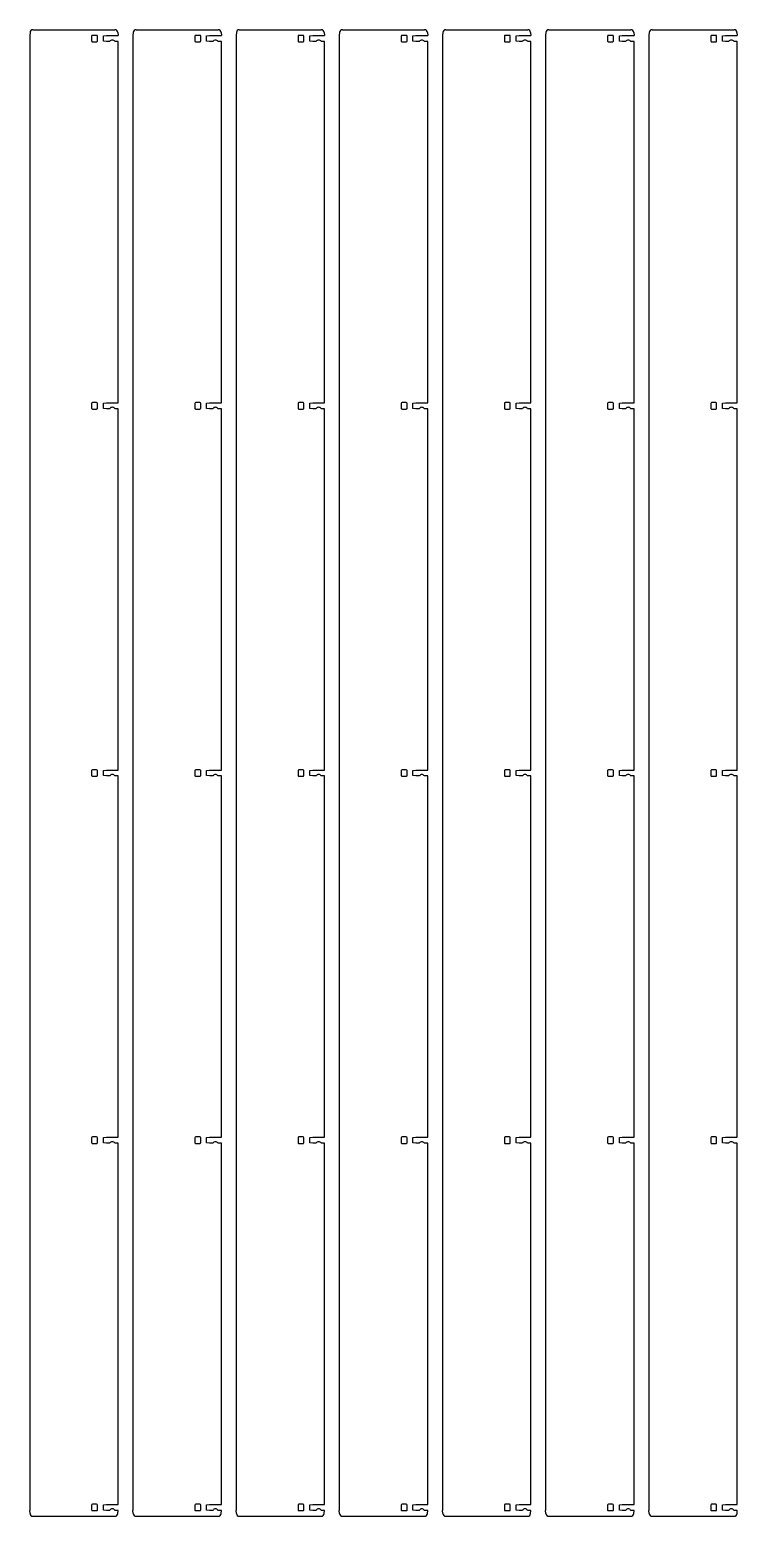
# Model space of a CAD drawing. Header units: millimetres. Extents: x 9 to 1089, y 37 to 541.
# Drawn here: x 289 to 529, y 37 to 541 of the extents above; entities that cross this region are included whole.
import ezdxf

# ---------------------------------------------------------------- set-up
doc = ezdxf.new("R2010")
doc.units = ezdxf.units.MM
doc.layers.add('View', color=7, linetype='CONTINUOUS')

msp = doc.modelspace()

# ---------------------------------------------------------------- linework, layer by layer
at = {"layer": 'View'}
for p, q in [((288.648, 540.58), (288.552, 539.493)), ((288.552, 539.493), (288.554, 39.4927)), ((289.644, 541.493), (317.461, 541.493)), ((309.552, 539.293), (309.552, 537.693)), ((311.252, 539.593), (309.852, 539.593)), ((311.552, 537.693), (311.552, 539.293)), ((313.552, 539.393), (314.552, 539.493)), ((313.552, 537.593), (313.552, 539.393)), ((314.552, 539.493), (318.552, 539.493)), ((318.457, 540.58), (318.552, 539.493)), ((323.648, 540.58), (323.552, 539.493)), ((323.552, 539.493), (323.554, 39.4929)), ((324.644, 541.493), (352.461, 541.493)), ((344.552, 539.293), (344.552, 537.693)), ((346.252, 539.593), (344.852, 539.593)), ((346.552, 537.693), (346.552, 539.293)), ((348.552, 539.393), (349.552, 539.493)), ((348.552, 537.593), (348.552, 539.393)), ((349.552, 539.493), (353.552, 539.493)), ((353.457, 540.58), (353.552, 539.493)), ((358.648, 540.58), (358.552, 539.493)), ((358.552, 539.493), (358.554, 39.493)), ((359.644, 541.493), (387.461, 541.493)), ((379.552, 539.293), (379.552, 537.693)), ((381.252, 539.593), (379.852, 539.593)), ((381.552, 537.693), (381.552, 539.293)), ((383.552, 539.393), (384.552, 539.493)), ((383.552, 537.593), (383.552, 539.393)), ((384.552, 539.493), (388.552, 539.493)), ((388.457, 540.58), (388.552, 539.493)), ((393.648, 540.58), (393.552, 539.493)), ((393.552, 539.493), (393.554, 39.4931)), ((394.644, 541.493), (422.461, 541.493)), ((414.552, 539.293), (414.552, 537.693)), ((416.252, 539.593), (414.852, 539.593)), ((416.552, 537.693), (416.552, 539.293)), ((418.552, 539.393), (419.552, 539.493)), ((418.552, 537.593), (418.552, 539.393)), ((419.552, 539.493), (423.552, 539.493)), ((423.457, 540.58), (423.552, 539.493)), ((428.648, 540.58), (428.552, 539.493)), ((428.552, 539.493), (428.554, 39.4933)), ((429.644, 541.493), (457.461, 541.493)), ((449.552, 539.293), (449.552, 537.693)), ((451.252, 539.593), (449.852, 539.593)), ((451.552, 537.693), (451.552, 539.293)), ((453.552, 539.393), (454.552, 539.493)), ((453.552, 537.593), (453.552, 539.393)), ((454.552, 539.493), (458.552, 539.493)), ((458.457, 540.581), (458.552, 539.493)), ((463.648, 540.581), (463.552, 539.493)), ((463.552, 539.493), (463.554, 39.4934)), ((464.644, 541.493), (492.461, 541.494)), ((484.552, 539.294), (484.552, 537.694)), ((486.252, 539.594), (484.852, 539.594)), ((486.552, 537.694), (486.552, 539.294)), ((488.552, 539.394), (489.552, 539.494)), ((488.552, 537.594), (488.552, 539.394)), ((489.552, 539.494), (493.552, 539.494)), ((493.457, 540.581), (493.552, 539.494)), ((498.648, 540.581), (498.552, 539.494)), ((498.552, 539.494), (498.554, 39.4936)), ((499.644, 541.494), (527.461, 541.494)), ((519.552, 539.294), (519.552, 537.694)), ((521.252, 539.594), (519.852, 539.594)), ((521.552, 537.694), (521.552, 539.294)), ((523.552, 539.394), (524.552, 539.494)), ((523.552, 537.594), (523.552, 539.394)), ((524.552, 539.494), (528.552, 539.494)), ((528.457, 540.581), (528.552, 539.494)), ((309.852, 537.393), (311.252, 537.393)), ((314.552, 537.493), (313.552, 537.593)), ((315.686, 537.493), (314.552, 537.493)), ((318.552, 537.493), (317.418, 537.493)), ((318.553, 414.993), (318.552, 537.493)), ((344.852, 537.393), (346.252, 537.393)), ((349.552, 537.493), (348.552, 537.593)), ((350.686, 537.493), (349.552, 537.493)), ((353.552, 537.493), (352.418, 537.493)), ((353.553, 414.993), (353.552, 537.493)), ((379.852, 537.393), (381.252, 537.393)), ((384.552, 537.493), (383.552, 537.593)), ((385.686, 537.493), (384.552, 537.493)), ((388.552, 537.493), (387.418, 537.493)), ((388.553, 414.993), (388.552, 537.493)), ((414.852, 537.393), (416.252, 537.393)), ((419.552, 537.493), (418.552, 537.593)), ((420.686, 537.493), (419.552, 537.493)), ((423.552, 537.493), (422.418, 537.493)), ((423.553, 414.993), (423.552, 537.493)), ((449.852, 537.393), (451.252, 537.393)), ((454.552, 537.493), (453.552, 537.593)), ((455.686, 537.493), (454.552, 537.493)), ((458.552, 537.493), (457.418, 537.493)), ((458.553, 414.993), (458.552, 537.493)), ((484.852, 537.394), (486.252, 537.394)), ((489.552, 537.494), (488.552, 537.594)), ((490.686, 537.494), (489.552, 537.494)), ((493.552, 537.494), (492.418, 537.494)), ((493.553, 414.994), (493.552, 537.494)), ((519.852, 537.394), (521.252, 537.394)), ((524.552, 537.494), (523.552, 537.594)), ((525.686, 537.494), (524.552, 537.494)), ((528.552, 537.494), (527.418, 537.494)), ((528.553, 414.994), (528.552, 537.494)), ((309.553, 414.793), (309.553, 413.193)), ((311.253, 415.093), (309.853, 415.093)), ((311.553, 413.193), (311.553, 414.793)), ((313.553, 414.893), (314.553, 414.993)), ((313.553, 413.093), (313.553, 414.893)), ((314.553, 414.993), (318.553, 414.993)), ((344.553, 414.793), (344.553, 413.193)), ((346.253, 415.093), (344.853, 415.093)), ((346.553, 413.193), (346.553, 414.793)), ((348.553, 414.893), (349.553, 414.993)), ((348.553, 413.093), (348.553, 414.893)), ((349.553, 414.993), (353.553, 414.993)), ((379.553, 414.793), (379.553, 413.193)), ((381.253, 415.093), (379.853, 415.093)), ((381.553, 413.193), (381.553, 414.793)), ((383.553, 414.893), (384.553, 414.993)), ((383.553, 413.093), (383.553, 414.893)), ((384.553, 414.993), (388.553, 414.993)), ((414.553, 414.793), (414.553, 413.193)), ((416.253, 415.093), (414.853, 415.093)), ((416.553, 413.193), (416.553, 414.793)), ((418.553, 414.893), (419.553, 414.993)), ((418.553, 413.093), (418.553, 414.893)), ((419.553, 414.993), (423.553, 414.993)), ((449.553, 414.793), (449.553, 413.193)), ((451.253, 415.093), (449.853, 415.093)), ((451.553, 413.193), (451.553, 414.793)), ((453.553, 414.893), (454.553, 414.993)), ((453.553, 413.093), (453.553, 414.893)), ((454.553, 414.993), (458.553, 414.993)), ((484.553, 414.794), (484.553, 413.194)), ((486.253, 415.094), (484.853, 415.094)), ((486.553, 413.194), (486.553, 414.794)), ((488.553, 414.894), (489.553, 414.994)), ((488.553, 413.094), (488.553, 414.894)), ((489.553, 414.994), (493.553, 414.994)), ((519.553, 414.794), (519.553, 413.194)), ((521.253, 415.094), (519.853, 415.094)), ((521.553, 413.194), (521.553, 414.794)), ((523.553, 414.894), (524.553, 414.994)), ((523.553, 413.094), (523.553, 414.894)), ((524.553, 414.994), (528.553, 414.994)), ((309.853, 412.893), (311.253, 412.893)), ((314.553, 412.993), (313.553, 413.093)), ((315.687, 412.993), (314.553, 412.993)), ((318.553, 412.993), (317.419, 412.993)), ((318.553, 290.493), (318.553, 412.993)), ((344.853, 412.893), (346.253, 412.893)), ((349.553, 412.993), (348.553, 413.093)), ((350.687, 412.993), (349.553, 412.993)), ((353.553, 412.993), (352.419, 412.993)), ((353.553, 290.493), (353.553, 412.993)), ((379.853, 412.893), (381.253, 412.893)), ((384.553, 412.993), (383.553, 413.093)), ((385.687, 412.993), (384.553, 412.993)), ((388.553, 412.993), (387.419, 412.993)), ((388.553, 290.493), (388.553, 412.993)), ((414.853, 412.893), (416.253, 412.893)), ((419.553, 412.993), (418.553, 413.093)), ((420.687, 412.993), (419.553, 412.993)), ((423.553, 412.993), (422.419, 412.993)), ((423.553, 290.493), (423.553, 412.993)), ((449.853, 412.893), (451.253, 412.893)), ((454.553, 412.993), (453.553, 413.093)), ((455.687, 412.993), (454.553, 412.993)), ((458.553, 412.993), (457.419, 412.993)), ((458.553, 290.493), (458.553, 412.993)), ((484.853, 412.894), (486.253, 412.894)), ((489.553, 412.994), (488.553, 413.094)), ((490.687, 412.994), (489.553, 412.994)), ((493.553, 412.994), (492.419, 412.994)), ((493.553, 290.494), (493.553, 412.994)), ((519.853, 412.894), (521.253, 412.894)), ((524.553, 412.994), (523.553, 413.094)), ((525.687, 412.994), (524.553, 412.994)), ((528.553, 412.994), (527.419, 412.994)), ((528.553, 290.494), (528.553, 412.994)), ((309.553, 290.293), (309.553, 288.693)), ((311.253, 290.593), (309.853, 290.593)), ((309.853, 288.393), (311.253, 288.393)), ((311.553, 288.693), (311.553, 290.293)), ((313.553, 290.393), (314.553, 290.493)), ((313.553, 288.593), (313.553, 290.393)), ((314.553, 288.493), (313.553, 288.593)), ((314.553, 290.493), (318.553, 290.493)), ((315.687, 288.493), (314.553, 288.493)), ((318.553, 288.493), (317.419, 288.493)), ((318.554, 165.993), (318.553, 288.493)), ((344.553, 290.293), (344.553, 288.693)), ((346.253, 290.593), (344.853, 290.593)), ((344.853, 288.393), (346.253, 288.393)), ((346.553, 288.693), (346.553, 290.293)), ((348.553, 290.393), (349.553, 290.493)), ((348.553, 288.593), (348.553, 290.393)), ((349.553, 288.493), (348.553, 288.593)), ((349.553, 290.493), (353.553, 290.493)), ((350.687, 288.493), (349.553, 288.493)), ((353.553, 288.493), (352.419, 288.493)), ((353.554, 165.993), (353.553, 288.493)), ((379.553, 290.293), (379.553, 288.693)), ((381.253, 290.593), (379.853, 290.593)), ((379.853, 288.393), (381.253, 288.393)), ((381.553, 288.693), (381.553, 290.293)), ((383.553, 290.393), (384.553, 290.493)), ((383.553, 288.593), (383.553, 290.393)), ((384.553, 288.493), (383.553, 288.593)), ((384.553, 290.493), (388.553, 290.493)), ((385.687, 288.493), (384.553, 288.493)), ((388.553, 288.493), (387.419, 288.493)), ((388.554, 165.993), (388.553, 288.493)), ((414.553, 290.293), (414.553, 288.693)), ((416.253, 290.593), (414.853, 290.593)), ((414.853, 288.393), (416.253, 288.393)), ((416.553, 288.693), (416.553, 290.293)), ((418.553, 290.393), (419.553, 290.493)), ((418.553, 288.593), (418.553, 290.393)), ((419.553, 288.493), (418.553, 288.593)), ((419.553, 290.493), (423.553, 290.493)), ((420.687, 288.493), (419.553, 288.493)), ((423.553, 288.493), (422.419, 288.493)), ((423.554, 165.993), (423.553, 288.493)), ((449.553, 290.293), (449.553, 288.693)), ((451.253, 290.593), (449.853, 290.593)), ((449.853, 288.393), (451.253, 288.393)), ((451.553, 288.693), (451.553, 290.293)), ((453.553, 290.393), (454.553, 290.493)), ((453.553, 288.593), (453.553, 290.393)), ((454.553, 288.493), (453.553, 288.593)), ((454.553, 290.493), (458.553, 290.493)), ((455.687, 288.493), (454.553, 288.493)), ((458.553, 288.493), (457.419, 288.493)), ((458.554, 165.993), (458.553, 288.493)), ((484.553, 290.294), (484.553, 288.694)), ((486.253, 290.594), (484.853, 290.594)), ((484.853, 288.394), (486.253, 288.394)), ((486.553, 288.694), (486.553, 290.294)), ((488.553, 290.394), (489.553, 290.494)), ((488.553, 288.594), (488.553, 290.394)), ((489.553, 288.494), (488.553, 288.594)), ((489.553, 290.494), (493.553, 290.494)), ((490.687, 288.494), (489.553, 288.494)), ((493.553, 288.494), (492.419, 288.494)), ((493.554, 165.994), (493.553, 288.494)), ((519.553, 290.294), (519.553, 288.694)), ((521.253, 290.594), (519.853, 290.594)), ((519.853, 288.394), (521.253, 288.394)), ((521.553, 288.694), (521.553, 290.294)), ((523.553, 290.394), (524.553, 290.494)), ((523.553, 288.594), (523.553, 290.394)), ((524.553, 288.494), (523.553, 288.594)), ((524.553, 290.494), (528.553, 290.494)), ((525.687, 288.494), (524.553, 288.494)), ((528.553, 288.494), (527.419, 288.494)), ((528.554, 165.994), (528.553, 288.494)), ((309.554, 165.793), (309.554, 164.193)), ((311.254, 166.093), (309.854, 166.093)), ((309.854, 163.893), (311.254, 163.893)), ((311.554, 164.193), (311.554, 165.793)), ((313.554, 165.893), (314.554, 165.993)), ((313.554, 164.093), (313.554, 165.893)), ((314.554, 163.993), (313.554, 164.093)), ((314.554, 165.993), (318.554, 165.993)), ((315.688, 163.993), (314.554, 163.993)), ((318.554, 163.993), (317.42, 163.993)), ((318.554, 41.4928), (318.554, 163.993)), ((344.554, 165.793), (344.554, 164.193)), ((346.254, 166.093), (344.854, 166.093)), ((344.854, 163.893), (346.254, 163.893)), ((346.554, 164.193), (346.554, 165.793)), ((348.554, 165.893), (349.554, 165.993)), ((348.554, 164.093), (348.554, 165.893)), ((349.554, 163.993), (348.554, 164.093)), ((349.554, 165.993), (353.554, 165.993)), ((350.688, 163.993), (349.554, 163.993)), ((353.554, 163.993), (352.42, 163.993)), ((353.554, 41.493), (353.554, 163.993)), ((379.554, 165.793), (379.554, 164.193)), ((381.254, 166.093), (379.854, 166.093)), ((379.854, 163.893), (381.254, 163.893)), ((381.554, 164.193), (381.554, 165.793)), ((383.554, 165.893), (384.554, 165.993)), ((383.554, 164.093), (383.554, 165.893)), ((384.554, 163.993), (383.554, 164.093)), ((384.554, 165.993), (388.554, 165.993)), ((385.688, 163.993), (384.554, 163.993)), ((388.554, 163.993), (387.42, 163.993)), ((388.554, 41.4931), (388.554, 163.993)), ((414.554, 165.793), (414.554, 164.193)), ((416.254, 166.093), (414.854, 166.093)), ((414.854, 163.893), (416.254, 163.893)), ((416.554, 164.193), (416.554, 165.793)), ((418.554, 165.893), (419.554, 165.993)), ((418.554, 164.093), (418.554, 165.893)), ((419.554, 163.993), (418.554, 164.093)), ((419.554, 165.993), (423.554, 165.993)), ((420.688, 163.993), (419.554, 163.993)), ((423.554, 163.993), (422.42, 163.993)), ((423.554, 41.4933), (423.554, 163.993)), ((449.554, 165.793), (449.554, 164.193)), ((451.254, 166.093), (449.854, 166.093)), ((449.854, 163.893), (451.254, 163.893)), ((451.554, 164.193), (451.554, 165.793)), ((453.554, 165.893), (454.554, 165.993)), ((453.554, 164.093), (453.554, 165.893)), ((454.554, 163.993), (453.554, 164.093)), ((454.554, 165.993), (458.554, 165.993)), ((455.688, 163.993), (454.554, 163.993)), ((458.554, 163.993), (457.42, 163.993)), ((458.554, 41.4934), (458.554, 163.993)), ((484.554, 165.794), (484.554, 164.194)), ((486.254, 166.094), (484.854, 166.094)), ((484.854, 163.894), (486.254, 163.894)), ((486.554, 164.194), (486.554, 165.794)), ((488.554, 165.894), (489.554, 165.994)), ((488.554, 164.094), (488.554, 165.894)), ((489.554, 163.994), (488.554, 164.094)), ((489.554, 165.994), (493.554, 165.994)), ((490.688, 163.994), (489.554, 163.994)), ((493.554, 163.994), (492.42, 163.994)), ((493.554, 41.4935), (493.554, 163.994)), ((519.554, 165.794), (519.554, 164.194)), ((521.254, 166.094), (519.854, 166.094)), ((519.854, 163.894), (521.254, 163.894)), ((521.554, 164.194), (521.554, 165.794)), ((523.554, 165.894), (524.554, 165.994)), ((523.554, 164.094), (523.554, 165.894)), ((524.554, 163.994), (523.554, 164.094)), ((524.554, 165.994), (528.554, 165.994)), ((525.688, 163.994), (524.554, 163.994)), ((528.554, 163.994), (527.42, 163.994)), ((528.554, 41.4937), (528.554, 163.994)), ((309.554, 41.2928), (309.554, 39.6928)), ((311.254, 41.5928), (309.854, 41.5928)), ((311.554, 39.6928), (311.554, 41.2928)), ((313.554, 41.3928), (314.554, 41.4928)), ((313.554, 39.5928), (313.554, 41.3928)), ((314.554, 41.4928), (318.554, 41.4928)), ((344.554, 41.293), (344.554, 39.693)), ((346.254, 41.593), (344.854, 41.593)), ((346.554, 39.693), (346.554, 41.293)), ((348.554, 41.393), (349.554, 41.493)), ((348.554, 39.593), (348.554, 41.393)), ((349.554, 41.493), (353.554, 41.493)), ((379.554, 41.2931), (379.554, 39.6931)), ((381.254, 41.5931), (379.854, 41.5931)), ((381.554, 39.6931), (381.554, 41.2931)), ((383.554, 41.3931), (384.554, 41.4931)), ((383.554, 39.5931), (383.554, 41.3931)), ((384.554, 41.4931), (388.554, 41.4931)), ((414.554, 41.2932), (414.554, 39.6932)), ((416.254, 41.5932), (414.854, 41.5932)), ((416.554, 39.6932), (416.554, 41.2932)), ((418.554, 41.3932), (419.554, 41.4933)), ((418.554, 39.5932), (418.554, 41.3932)), ((419.554, 41.4933), (423.554, 41.4933)), ((449.554, 41.2934), (449.554, 39.6934)), ((451.254, 41.5934), (449.854, 41.5934)), ((451.554, 39.6934), (451.554, 41.2934)), ((453.554, 41.3934), (454.554, 41.4934)), ((453.554, 39.5934), (453.554, 41.3934)), ((454.554, 41.4934), (458.554, 41.4934)), ((484.554, 41.2935), (484.554, 39.6935)), ((486.254, 41.5935), (484.854, 41.5935)), ((486.554, 39.6935), (486.554, 41.2935)), ((488.554, 41.3935), (489.554, 41.4935)), ((488.554, 39.5935), (488.554, 41.3935)), ((489.554, 41.4935), (493.554, 41.4935)), ((519.554, 41.2937), (519.554, 39.6937)), ((521.254, 41.5937), (519.854, 41.5937)), ((521.554, 39.6937), (521.554, 41.2937)), ((523.554, 41.3937), (524.554, 41.4937)), ((523.554, 39.5937), (523.554, 41.3937)), ((524.554, 41.4937), (528.554, 41.4937)), ((288.65, 38.4056), (288.554, 39.4927)), ((289.646, 37.4927), (317.463, 37.4928)), ((309.854, 39.3928), (311.254, 39.3928)), ((314.554, 39.4928), (313.554, 39.5928)), ((315.688, 39.4928), (314.554, 39.4928)), ((318.554, 39.4928), (317.42, 39.4928)), ((318.459, 38.4057), (318.554, 39.4928)), ((323.65, 38.4057), (323.554, 39.4929)), ((324.646, 37.4929), (352.463, 37.493)), ((344.854, 39.393), (346.254, 39.393)), ((349.554, 39.493), (348.554, 39.593)), ((350.688, 39.493), (349.554, 39.493)), ((353.554, 39.493), (352.42, 39.493)), ((353.459, 38.4058), (353.554, 39.493)), ((358.65, 38.4059), (358.554, 39.493)), ((359.646, 37.493), (387.463, 37.4931)), ((379.854, 39.3931), (381.254, 39.3931)), ((384.554, 39.4931), (383.554, 39.5931)), ((385.688, 39.4931), (384.554, 39.4931)), ((388.554, 39.4931), (387.42, 39.4931)), ((388.459, 38.406), (388.554, 39.4931)), ((393.65, 38.406), (393.554, 39.4931)), ((394.646, 37.4932), (422.463, 37.4933)), ((414.854, 39.3932), (416.254, 39.3932)), ((419.554, 39.4933), (418.554, 39.5932)), ((420.688, 39.4933), (419.554, 39.4933)), ((423.554, 39.4933), (422.42, 39.4933)), ((423.459, 38.4061), (423.554, 39.4933)), ((428.65, 38.4061), (428.554, 39.4933)), ((429.646, 37.4933), (457.463, 37.4934)), ((449.854, 39.3934), (451.254, 39.3934)), ((454.554, 39.4934), (453.554, 39.5934)), ((455.688, 39.4934), (454.554, 39.4934)), ((458.554, 39.4934), (457.42, 39.4934)), ((458.459, 38.4063), (458.554, 39.4934)), ((463.65, 38.4063), (463.554, 39.4934)), ((464.646, 37.4934), (492.463, 37.4935)), ((484.854, 39.3935), (486.254, 39.3935)), ((489.554, 39.4935), (488.554, 39.5935)), ((490.688, 39.4935), (489.554, 39.4935)), ((493.554, 39.4935), (492.42, 39.4935)), ((493.459, 38.4064), (493.554, 39.4935)), ((498.65, 38.4064), (498.554, 39.4936)), ((499.646, 37.4936), (527.463, 37.4937)), ((519.854, 39.3937), (521.254, 39.3937)), ((524.554, 39.4937), (523.554, 39.5937)), ((525.688, 39.4937), (524.554, 39.4937)), ((528.554, 39.4937), (527.42, 39.4937)), ((528.459, 38.4065), (528.554, 39.4937))]:
    msp.add_line(p, q, dxfattribs=at)
for centre, radius, start, end in [((289.644, 540.493), 1, 90.0002, 175), ((309.852, 539.293), 0.3, 90.0002, -180), ((311.252, 539.293), 0.3, 0.000229, 90.0002), ((317.461, 540.493), 1, 5.00023, 90.0002), ((324.644, 540.493), 1, 90.0002, 175), ((344.852, 539.293), 0.3, 90.0002, -180), ((346.252, 539.293), 0.3, 0.000229, 90.0002), ((352.461, 540.493), 1, 5.00023, 90.0002), ((359.644, 540.493), 1, 90.0002, 175), ((379.852, 539.293), 0.3, 90.0002, -180), ((381.252, 539.293), 0.3, 0.000229, 90.0002), ((387.461, 540.493), 1, 5.00023, 90.0002), ((394.644, 540.493), 1, 90.0002, 175), ((414.852, 539.293), 0.3, 90.0002, -180), ((416.252, 539.293), 0.3, 0.000229, 90.0002), ((422.461, 540.493), 1, 5.00023, 90.0002), ((429.644, 540.493), 1, 90.0002, 175), ((449.852, 539.293), 0.3, 90.0002, -180), ((451.252, 539.293), 0.3, 0.000229, 90.0002), ((457.461, 540.493), 1, 5.00023, 90.0002), ((464.644, 540.493), 1, 90.0002, 175), ((484.852, 539.294), 0.3, 90.0002, -180), ((486.252, 539.294), 0.3, 0.000229, 90.0002), ((492.461, 540.494), 1, 5.00023, 90.0002), ((499.644, 540.494), 1, 90.0002, 175), ((519.852, 539.294), 0.3, 90.0002, -180), ((521.252, 539.294), 0.3, 0.000229, 90.0002), ((527.461, 540.494), 1, 5.00023, 90.0002), ((309.852, 537.693), 0.3, -180, -89.9998), ((311.252, 537.693), 0.3, -89.9998, 0.000229), ((316.552, 536.993), 1, 30.0002, 150), ((344.852, 537.693), 0.3, -180, -89.9998), ((346.252, 537.693), 0.3, -89.9998, 0.000229), ((351.552, 536.993), 1, 30.0002, 150), ((379.852, 537.693), 0.3, -180, -89.9998), ((381.252, 537.693), 0.3, -89.9998, 0.000229), ((386.552, 536.993), 1, 30.0002, 150), ((414.852, 537.693), 0.3, -180, -89.9998), ((416.252, 537.693), 0.3, -89.9998, 0.000229), ((421.552, 536.993), 1, 30.0002, 150), ((449.852, 537.693), 0.3, -180, -89.9998), ((451.252, 537.693), 0.3, -89.9998, 0.000229), ((456.552, 536.993), 1, 30.0002, 150), ((484.852, 537.694), 0.3, -180, -89.9998), ((486.252, 537.694), 0.3, -89.9998, 0.000229), ((491.552, 536.994), 1, 30.0002, 150), ((519.852, 537.694), 0.3, -180, -89.9998), ((521.252, 537.694), 0.3, -89.9998, 0.000229), ((526.552, 536.994), 1, 30.0002, 150), ((309.853, 414.793), 0.3, 90.0002, -180), ((311.253, 414.793), 0.3, 0.000229, 90.0002), ((316.553, 412.493), 1, 30.0002, 150), ((344.853, 414.793), 0.3, 90.0002, -180), ((346.253, 414.793), 0.3, 0.000229, 90.0002), ((351.553, 412.493), 1, 30.0002, 150), ((379.853, 414.793), 0.3, 90.0002, -180), ((381.253, 414.793), 0.3, 0.000229, 90.0002), ((386.553, 412.493), 1, 30.0002, 150), ((414.853, 414.793), 0.3, 90.0002, -180), ((416.253, 414.793), 0.3, 0.000229, 90.0002), ((421.553, 412.493), 1, 30.0002, 150), ((449.853, 414.793), 0.3, 90.0002, -180), ((451.253, 414.793), 0.3, 0.000229, 90.0002), ((456.553, 412.493), 1, 30.0002, 150), ((484.853, 414.794), 0.3, 90.0002, -180), ((486.253, 414.794), 0.3, 0.000229, 90.0002), ((491.553, 412.494), 1, 30.0002, 150), ((519.853, 414.794), 0.3, 90.0002, -180), ((521.253, 414.794), 0.3, 0.000229, 90.0002), ((526.553, 412.494), 1, 30.0002, 150), ((309.853, 413.193), 0.3, -180, -89.9998), ((311.253, 413.193), 0.3, -89.9998, 0.000229), ((344.853, 413.193), 0.3, -180, -89.9998), ((346.253, 413.193), 0.3, -89.9998, 0.000229), ((379.853, 413.193), 0.3, -180, -89.9998), ((381.253, 413.193), 0.3, -89.9998, 0.000229), ((414.853, 413.193), 0.3, -180, -89.9998), ((416.253, 413.193), 0.3, -89.9998, 0.000229), ((449.853, 413.193), 0.3, -180, -89.9998), ((451.253, 413.193), 0.3, -89.9998, 0.000229), ((484.853, 413.194), 0.3, -180, -89.9998), ((486.253, 413.194), 0.3, -89.9998, 0.000229), ((519.853, 413.194), 0.3, -180, -89.9998), ((521.253, 413.194), 0.3, -89.9998, 0.000229), ((309.853, 290.293), 0.3, 90.0002, -180), ((309.853, 288.693), 0.3, -180, -89.9998), ((311.253, 290.293), 0.3, 0.000229, 90.0002), ((311.253, 288.693), 0.3, -89.9998, 0.000229), ((316.553, 287.993), 1, 30.0002, 150), ((344.853, 290.293), 0.3, 90.0002, -180), ((344.853, 288.693), 0.3, -180, -89.9998), ((346.253, 290.293), 0.3, 0.000229, 90.0002), ((346.253, 288.693), 0.3, -89.9998, 0.000229), ((351.553, 287.993), 1, 30.0002, 150), ((379.853, 290.293), 0.3, 90.0002, -180), ((379.853, 288.693), 0.3, -180, -89.9998), ((381.253, 290.293), 0.3, 0.000229, 90.0002), ((381.253, 288.693), 0.3, -89.9998, 0.000229), ((386.553, 287.993), 1, 30.0002, 150), ((414.853, 290.293), 0.3, 90.0002, -180), ((414.853, 288.693), 0.3, -180, -89.9998), ((416.253, 290.293), 0.3, 0.000229, 90.0002), ((416.253, 288.693), 0.3, -89.9998, 0.000229), ((421.553, 287.993), 1, 30.0002, 150), ((449.853, 290.293), 0.3, 90.0002, -180), ((449.853, 288.693), 0.3, -180, -89.9998), ((451.253, 290.293), 0.3, 0.000229, 90.0002), ((451.253, 288.693), 0.3, -89.9998, 0.000229), ((456.553, 287.993), 1, 30.0002, 150), ((484.853, 290.294), 0.3, 90.0002, -180), ((484.853, 288.694), 0.3, -180, -89.9998), ((486.253, 290.294), 0.3, 0.000229, 90.0002), ((486.253, 288.694), 0.3, -89.9998, 0.000229), ((491.553, 287.994), 1, 30.0002, 150), ((519.853, 290.294), 0.3, 90.0002, -180), ((519.853, 288.694), 0.3, -180, -89.9998), ((521.253, 290.294), 0.3, 0.000229, 90.0002), ((521.253, 288.694), 0.3, -89.9998, 0.000229), ((526.553, 287.994), 1, 30.0002, 150), ((309.854, 165.793), 0.3, 90.0002, -180), ((309.854, 164.193), 0.3, -180, -89.9998), ((311.254, 165.793), 0.3, 0.000229, 90.0002), ((311.254, 164.193), 0.3, -89.9998, 0.000229), ((316.554, 163.493), 1, 30.0002, 150), ((344.854, 165.793), 0.3, 90.0002, -180), ((344.854, 164.193), 0.3, -180, -89.9998), ((346.254, 165.793), 0.3, 0.000229, 90.0002), ((346.254, 164.193), 0.3, -89.9998, 0.000229), ((351.554, 163.493), 1, 30.0002, 150), ((379.854, 165.793), 0.3, 90.0002, -180), ((379.854, 164.193), 0.3, -180, -89.9998), ((381.254, 165.793), 0.3, 0.000229, 90.0002), ((381.254, 164.193), 0.3, -89.9998, 0.000229), ((386.554, 163.493), 1, 30.0002, 150), ((414.854, 165.793), 0.3, 90.0002, -180), ((414.854, 164.193), 0.3, -180, -89.9998), ((416.254, 165.793), 0.3, 0.000229, 90.0002), ((416.254, 164.193), 0.3, -89.9998, 0.000229), ((421.554, 163.493), 1, 30.0002, 150), ((449.854, 165.793), 0.3, 90.0002, -180), ((449.854, 164.193), 0.3, -180, -89.9998), ((451.254, 165.793), 0.3, 0.000229, 90.0002), ((451.254, 164.193), 0.3, -89.9998, 0.000229), ((456.554, 163.493), 1, 30.0002, 150), ((484.854, 165.794), 0.3, 90.0002, -180), ((484.854, 164.194), 0.3, -180, -89.9998), ((486.254, 165.794), 0.3, 0.000229, 90.0002), ((486.254, 164.194), 0.3, -89.9998, 0.000229), ((491.554, 163.494), 1, 30.0002, 150), ((519.854, 165.794), 0.3, 90.0002, -180), ((519.854, 164.194), 0.3, -180, -89.9998), ((521.254, 165.794), 0.3, 0.000229, 90.0002), ((521.254, 164.194), 0.3, -89.9998, 0.000229), ((526.554, 163.494), 1, 30.0002, 150), ((309.854, 41.2928), 0.3, 90.0002, -180), ((311.254, 41.2928), 0.3, 0.000229, 90.0002), ((344.854, 41.293), 0.3, 90.0002, -180), ((346.254, 41.293), 0.3, 0.000229, 90.0002), ((379.854, 41.2931), 0.3, 90.0002, -180), ((381.254, 41.2931), 0.3, 0.000229, 90.0002), ((414.854, 41.2932), 0.3, 90.0002, -180), ((416.254, 41.2932), 0.3, 0.000229, 90.0002), ((449.854, 41.2934), 0.3, 90.0002, -180), ((451.254, 41.2934), 0.3, 0.000229, 90.0002), ((484.854, 41.2935), 0.3, 90.0002, -180), ((486.254, 41.2935), 0.3, 0.000229, 90.0002), ((519.854, 41.2937), 0.3, 90.0002, -180), ((521.254, 41.2937), 0.3, 0.000229, 90.0002), ((289.646, 38.4927), 1, -175, -89.9998), ((309.854, 39.6928), 0.3, -180, -89.9998), ((311.254, 39.6928), 0.3, -89.9998, 0.000229), ((316.554, 38.9928), 1, 30.0002, 150), ((317.463, 38.4928), 1, -89.9998, -4.99977), ((324.646, 38.4929), 1, -175, -89.9998), ((344.854, 39.693), 0.3, -180, -89.9998), ((346.254, 39.693), 0.3, -89.9998, 0.000229), ((351.554, 38.993), 1, 30.0002, 150), ((352.463, 38.493), 1, -89.9998, -4.99977), ((359.646, 38.493), 1, -175, -89.9998), ((379.854, 39.6931), 0.3, -180, -89.9998), ((381.254, 39.6931), 0.3, -89.9998, 0.000229), ((386.554, 38.9931), 1, 30.0002, 150), ((387.463, 38.4931), 1, -89.9998, -4.99977), ((394.646, 38.4932), 1, -175, -89.9998), ((414.854, 39.6932), 0.3, -180, -89.9998), ((416.254, 39.6932), 0.3, -89.9998, 0.000229), ((421.554, 38.9933), 1, 30.0002, 150), ((422.463, 38.4933), 1, -89.9998, -4.99977), ((429.646, 38.4933), 1, -175, -89.9998), ((449.854, 39.6934), 0.3, -180, -89.9998), ((451.254, 39.6934), 0.3, -89.9998, 0.000229), ((456.554, 38.9934), 1, 30.0002, 150), ((457.463, 38.4934), 1, -89.9998, -4.99977), ((464.646, 38.4934), 1, -175, -89.9998), ((484.854, 39.6935), 0.3, -180, -89.9998), ((486.254, 39.6935), 0.3, -89.9998, 0.000229), ((491.554, 38.9935), 1, 30.0002, 150), ((492.463, 38.4935), 1, -89.9998, -4.99977), ((499.646, 38.4936), 1, -175, -89.9998), ((519.854, 39.6937), 0.3, -180, -89.9998), ((521.254, 39.6937), 0.3, -89.9998, 0.000229), ((526.554, 38.9937), 1, 30.0002, 150), ((527.463, 38.4937), 1, -89.9998, -4.99977)]:
    msp.add_arc(centre, radius, start, end, dxfattribs=at)

doc.saveas('drawing.dxf')
